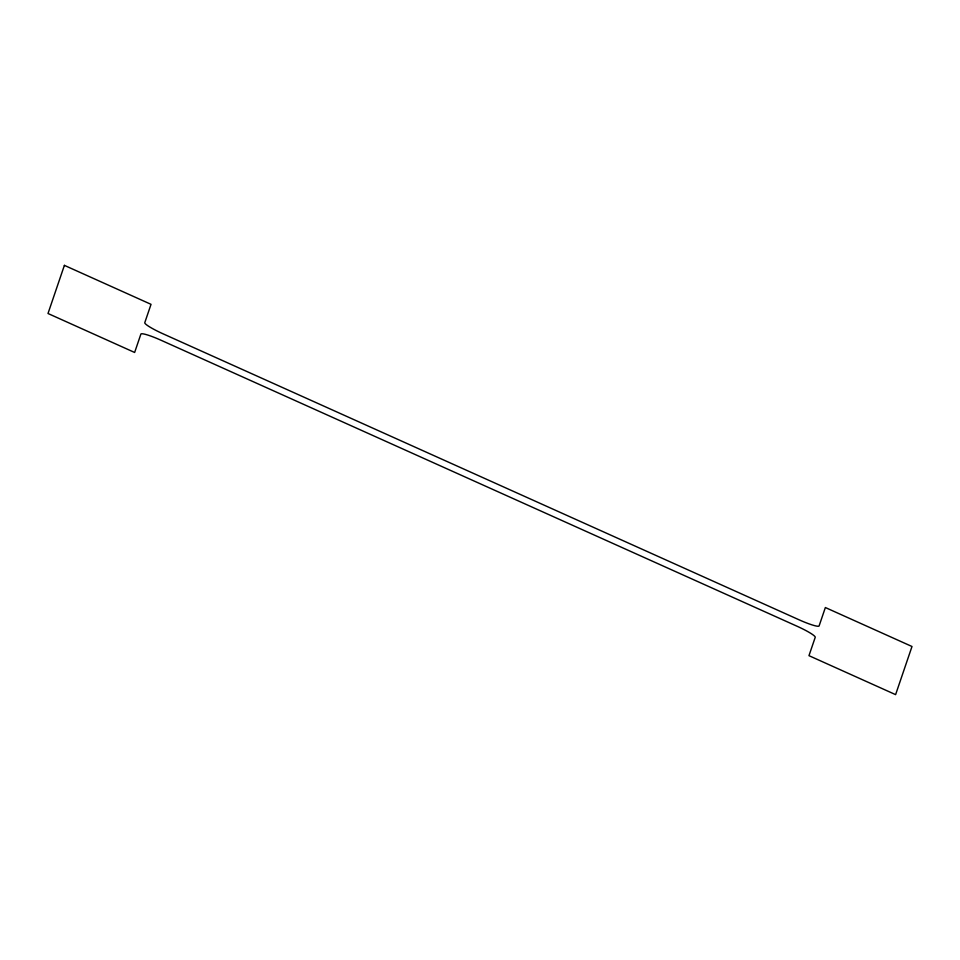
<?xml version="1.0" encoding="UTF-8"?>
<svg xmlns="http://www.w3.org/2000/svg" width="960" height="960" viewBox="0 0 960 960"><rect width="100%" height="100%" fill="white"/><g stroke="black" fill="none" stroke-linecap="round" stroke-linejoin="round"><path stroke-width="1.44" d="M64.392 265.368L48 313.5L134.64 352.464L140.88 334.116A21.036 2.676 24.3 0 1 160.932 340.2L796.896 626.16A21.036 2.676 24.3 0 1 815.22 637.332L808.968 655.668L895.608 694.632L912 646.5L825.36 607.536L819.12 625.884A21.036 2.676 24.3 0 1 799.068 619.8L163.104 333.84A21.036 2.676 24.3 0 1 144.78 322.668L151.032 304.332L64.392 265.368"/></g></svg>
